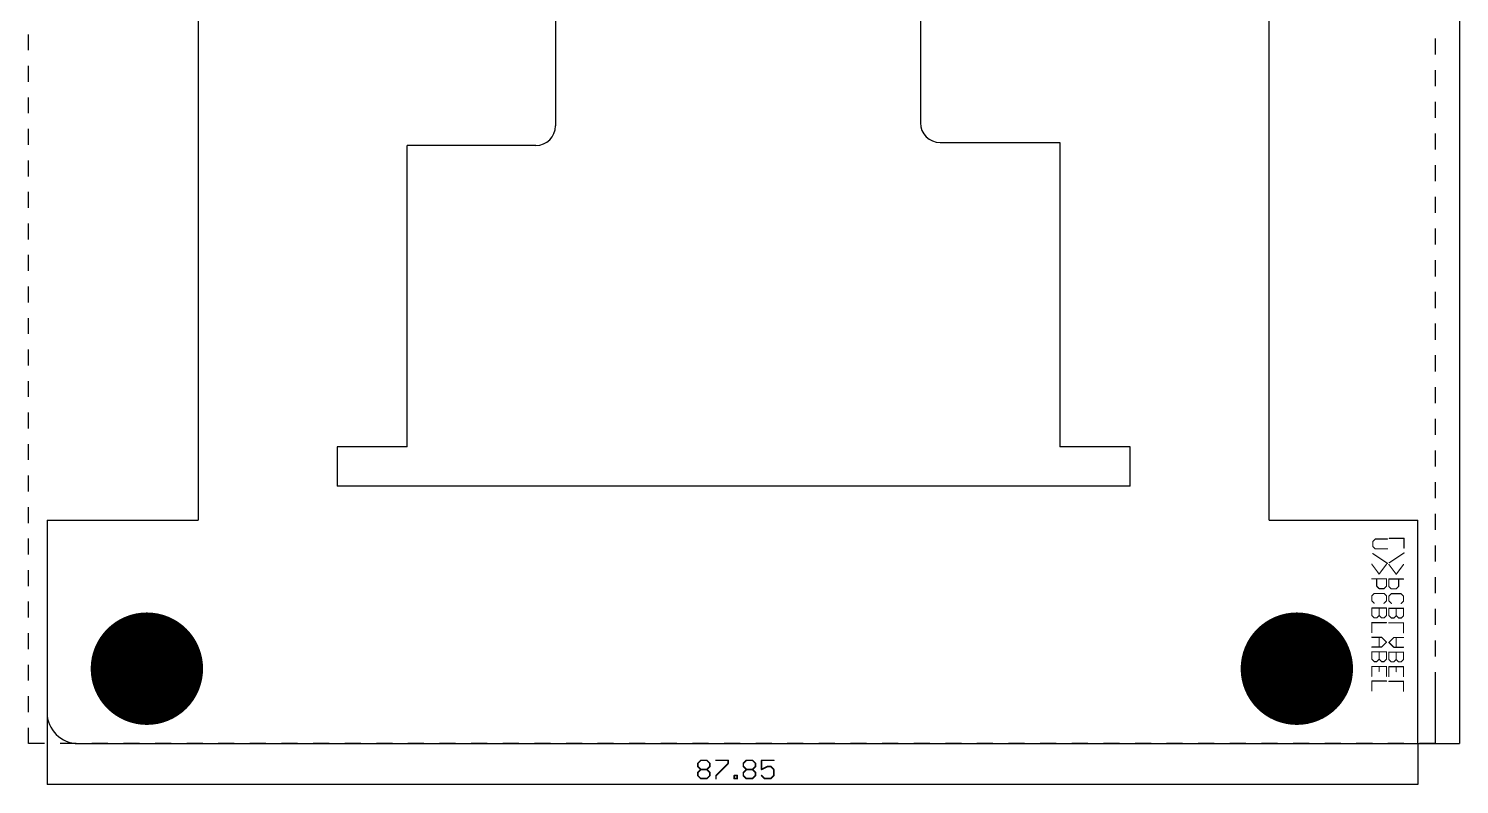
# Model space of a CAD drawing. Extents: x 0 to 91.7, y -2.6 to 95.9.
# Drawn here: x 0 to 91.7, y -2.6 to 45.8 of the extents above; entities that cross this region are included whole.
import ezdxf

# ---------------------------------------------------------------- set-up
doc = ezdxf.new("R2010")
doc.units = 0
for name, color, linetype in [('17', 82, 'CONTINUOUS'), ('20', 7, 'CONTINUOUS'), ('21', 253, 'CONTINUOUS'), ('22', 253, 'CONTINUOUS'), ('23', 7, 'CONTINUOUS'), ('29', 253, 'CONTINUOUS'), ('30', 253, 'CONTINUOUS'), ('44', 253, 'CONTINUOUS'), ('48', 253, 'CONTINUOUS')]:
    doc.layers.add(name, color=color, linetype=linetype)

# ---------------------------------------------------------------- blocks, each defined once
blk = doc.blocks.new('ROUNDP')
at = {"const_width": 0.5}
blk.add_lwpolyline([(0, -0.25, 1), (0, 0.25, 1), (0, -0.25)], format="xyb", dxfattribs=at)

msp = doc.modelspace()

# ---------------------------------------------------------------- linework, layer by layer
at = {"layer": '20'}
for p, q in [((10.856, 82.0102), (10.856, 14.306)), ((79.504, 14.306), (79.504, 77.0296)), ((33.771, 67.9854), (33.771, 39.576)), ((57.1509, 67.9854), (57.1509, 39.77)), ((32.501, 38.306), (24.271, 38.306)), ((24.271, 19), (24.271, 38.306)), ((58.4209, 38.5), (66.089, 38.5)), ((66.089, 38.5), (66.089, 19)), ((24.271, 19), (19.771, 19)), ((19.771, 19), (19.771, 16.5)), ((70.589, 19), (66.089, 19)), ((70.589, 16.5), (70.589, 19)), ((70.589, 16.5), (19.771, 16.5)), ((1.18, 14.306), (1.18, 2)), ((1.18, 14.306), (10.856, 14.306)), ((79.504, 14.306), (89.0297, 14.306)), ((89.0297, 0), (89.0297, 14.306)), ((3.18, 0), (89.0297, 0)), ((3.18, 0), (89.0297, 0))]:
    msp.add_line(p, q, dxfattribs=at)
for centre, radius, start, end in [((32.501, 39.576), 1.27, 270, 0), ((58.4209, 39.77), 1.27, 180, 270), ((3.18, 2), 2, 180.0001, 270)]:
    msp.add_arc(centre, radius, start, end, dxfattribs=at)
at = {"layer": '21'}
for p, q in [((91.697, 95), (91.697, 0)), ((1.18, 2), (1.18, -2.609)), ((88.168, 0), (91.697, 0)), ((89.0297, 0), (89.0297, -2.609)), ((91.697, 0), (91.697, 0)), ((91.697, 0), (91.697, 0)), ((91.697, 0), (91.697, 0)), ((89.0297, -2.609), (1.18, -2.609)), ((1.18, -2.609), (1.18, -2.609)), ((1.18, -2.609), (1.18, -2.609)), ((1.18, -2.609), (1.18, -2.609)), ((89.0297, -2.609), (89.0297, -2.609)), ((89.0297, -2.609), (89.0297, -2.609)), ((89.0297, -2.609), (89.0297, -2.609))]:
    msp.add_line(p, q, dxfattribs=at)
for points, const_width in [([(86.3024, 13.1069), (86.1456, 12.9501)], 0.0762), ([(86.1456, 12.9501), (86.1456, 12.6366)], 0.0762), ([(87.0862, 13.1069), (86.3024, 13.1069)], 0.0762), ([(86.1456, 12.6366), (86.3024, 12.4798)], 0.0762), ([(86.1456, 12.1714), (87.0862, 11.5443)], 0.0762), ([(86.3024, 12.4798), (87.0862, 12.4798)], 0.0762), ([(86.5534, 10.8636), (86.0831, 11.4907)], 0.0762), ([(87.0237, 11.4907), (86.5534, 10.8636)], 0.0762), ([(86.0831, 10.5551), (87.0237, 10.5551)], 0.0762), ([(86.3966, 10.0848), (86.3966, 10.5551)], 0.0762), ([(86.5534, 9.9281), (86.3966, 10.0848)], 0.0762), ([(87.0237, 10.0848), (86.8669, 9.9281)], 0.0762), ([(87.0237, 10.5551), (87.0237, 10.0848)], 0.0762), ([(86.2399, 9.6196), (86.0831, 9.4628)], 0.0762), ([(86.0831, 9.4628), (86.0831, 9.1493)], 0.0762), ([(86.0831, 9.1493), (86.2399, 8.9925)], 0.0762), ([(86.8669, 9.6196), (86.2399, 9.6196)], 0.0762), ([(86.8669, 9.9281), (86.5534, 9.9281)], 0.0762), ([(87.0237, 9.4628), (86.8669, 9.6196)], 0.0762), ([(86.8669, 8.9925), (87.0237, 9.1493)], 0.0762), ([(87.0237, 9.1493), (87.0237, 9.4628)], 0.0762), ([(86.0831, 8.6841), (87.0237, 8.6841)], 0.0762), ([(86.0831, 8.2138), (86.0831, 8.6841)], 0.0762), ([(86.5534, 8.6841), (86.5534, 8.2138)], 0.0762), ([(87.0237, 8.6841), (87.0237, 8.2138)], 0.0762), ([(86.2399, 8.057), (86.0831, 8.2138)], 0.0762), ([(87.0237, 7.7486), (86.0831, 7.7486)], 0.0762), ([(86.0831, 7.7486), (86.0831, 7.1215)], 0.0762), ([(86.3966, 8.057), (86.2399, 8.057)], 0.0762), ([(86.5534, 8.2138), (86.3966, 8.057)], 0.0762), ([(86.7102, 8.057), (86.5534, 8.2138)], 0.0762), ([(86.8669, 8.057), (86.7102, 8.057)], 0.0762), ([(87.0237, 8.2138), (86.8669, 8.057)], 0.0762), ([(86.0831, 6.8131), (86.7102, 6.8131)], 0.0762), ([(86.5534, 6.8131), (86.5534, 6.186)], 0.0762), ([(86.7102, 6.8131), (87.0237, 6.4995)], 0.0762), ([(87.0237, 6.4995), (86.7102, 6.186)], 0.0762), ([(86.7102, 6.186), (86.0831, 6.186)], 0.0762), ([(86.0831, 5.8775), (87.0237, 5.8775)], 0.0762), ([(86.0831, 5.4072), (86.0831, 5.8775)], 0.0762), ([(86.5534, 5.8775), (86.5534, 5.4072)], 0.0762), ([(87.0237, 5.8775), (87.0237, 5.4072)], 0.0762), ([(86.2399, 5.2505), (86.0831, 5.4072)], 0.0762), ([(87.0237, 4.942), (86.0831, 4.942)], 0.0762), ([(86.0831, 4.942), (86.0831, 4.315)], 0.0762), ([(86.3966, 5.2505), (86.2399, 5.2505)], 0.0762), ([(86.5534, 5.4072), (86.3966, 5.2505)], 0.0762), ([(86.7102, 5.2505), (86.5534, 5.4072)], 0.0762), ([(86.5534, 4.942), (86.5534, 4.6285)], 0.0762), ([(86.8669, 5.2505), (86.7102, 5.2505)], 0.0762), ([(87.0237, 5.4072), (86.8669, 5.2505)], 0.0762), ([(87.0237, 4.315), (87.0237, 4.942)], 0.0762), ([(87.0237, 4.0065), (86.0831, 4.0065)], 0.0762), ([(86.0831, 4.0065), (86.0831, 3.3794)], 0.0762), ([(42.884, -1.2662), (43.0789, -1.0713)], 0.1016), ([(42.884, -1.4611), (42.884, -1.2662)], 0.1016), ([(43.0789, -1.656), (42.884, -1.4611)], 0.1016), ([(42.884, -1.8509), (43.0789, -1.656)], 0.1016), ([(42.884, -2.0458), (42.884, -1.8509)], 0.1016), ([(43.0789, -1.0713), (43.4687, -1.0713)], 0.1016), ([(43.0789, -1.656), (43.4687, -1.656)], 0.1016), ([(43.4687, -1.0713), (43.6636, -1.2662)], 0.1016), ([(43.6636, -1.4611), (43.4687, -1.656)], 0.1016), ([(43.4687, -1.656), (43.6636, -1.8509)], 0.1016), ([(43.6636, -1.2662), (43.6636, -1.4611)], 0.1016), ([(43.6636, -1.8509), (43.6636, -2.0458)], 0.1016), ([(44.0534, -1.0713), (44.833, -1.0713)], 0.1016), ([(44.833, -1.2662), (44.0534, -2.0458)], 0.1016), ([(44.833, -1.0713), (44.833, -1.2662)], 0.1016), ([(45.8075, -1.2662), (46.0024, -1.0713)], 0.1016), ([(45.8075, -1.4611), (45.8075, -1.2662)], 0.1016), ([(46.0024, -1.656), (45.8075, -1.4611)], 0.1016), ([(45.8075, -1.8509), (46.0024, -1.656)], 0.1016), ([(45.8075, -2.0458), (45.8075, -1.8509)], 0.1016), ([(46.0024, -1.0713), (46.3922, -1.0713)], 0.1016), ([(46.0024, -1.656), (46.3922, -1.656)], 0.1016), ([(46.3922, -1.0713), (46.5871, -1.2662)], 0.1016), ([(46.5871, -1.4611), (46.3922, -1.656)], 0.1016), ([(46.3922, -1.656), (46.5871, -1.8509)], 0.1016), ([(46.5871, -1.2662), (46.5871, -1.4611)], 0.1016), ([(46.5871, -1.8509), (46.5871, -2.0458)], 0.1016), ([(47.7565, -1.0713), (46.9769, -1.0713)], 0.1016), ([(46.9769, -1.0713), (46.9769, -1.656)], 0.1016), ([(46.9769, -1.656), (47.3667, -1.4611)], 0.1016), ([(47.3667, -1.4611), (47.5616, -1.4611)], 0.1016), ([(47.5616, -1.4611), (47.7565, -1.656)], 0.1016), ([(47.7565, -1.656), (47.7565, -2.0458)], 0.1016), ([(43.0789, -2.2407), (42.884, -2.0458)], 0.1016), ([(43.4687, -2.2407), (43.0789, -2.2407)], 0.1016), ([(43.6636, -2.0458), (43.4687, -2.2407)], 0.1016), ([(44.0534, -2.0458), (44.0534, -2.2407)], 0.1016), ([(45.2228, -2.2407), (45.2228, -2.0458)], 0.1016), ([(45.2228, -2.0458), (45.4177, -2.0458)], 0.1016), ([(45.4177, -2.2407), (45.2228, -2.2407)], 0.1016), ([(45.4177, -2.0458), (45.4177, -2.2407)], 0.1016), ([(46.0024, -2.2407), (45.8075, -2.0458)], 0.1016), ([(46.3922, -2.2407), (46.0024, -2.2407)], 0.1016), ([(46.5871, -2.0458), (46.3922, -2.2407)], 0.1016), ([(47.1718, -2.2407), (46.9769, -2.0458)], 0.1016), ([(47.5616, -2.2407), (47.1718, -2.2407)], 0.1016), ([(47.7565, -2.0458), (47.5616, -2.2407)], 0.1016)]:
    msp.add_lwpolyline(points, dxfattribs=dict(at, const_width=const_width))
for points, const_width in [([(86.1321, 12.9636, 1), (86.1591, 12.9367)], 0.0381), ([(86.1646, 12.9501, 1), (86.1266, 12.9501)], 0.0381), ([(86.3024, 13.126, 1), (86.3024, 13.0879)], 0.0381), ([(86.3158, 13.0934, 1), (86.2889, 13.1204)], 0.0381), ([(87.0862, 13.0879, 1), (87.0862, 13.126)], 0.0381), ([(86.1591, 12.6501, 1), (86.1321, 12.6231)], 0.0381), ([(86.1562, 12.1872, 1), (86.135, 12.1555)], 0.0381), ([(86.1266, 12.6366, 1), (86.1646, 12.6366)], 0.0381), ([(86.3024, 12.4989, 1), (86.3024, 12.4608)], 0.0381), ([(86.2889, 12.4664, 1), (86.3158, 12.4933)], 0.0381), ([(87.0862, 12.4608, 1), (87.0862, 12.4989)], 0.0381), ([(86.0983, 11.5021, 1), (86.0679, 11.4792)], 0.0381), ([(87.0389, 11.4792, 1), (87.0085, 11.5021)], 0.0381), ([(87.0756, 11.5285, 1), (87.0968, 11.5602)], 0.0381), ([(86.0831, 10.5742, 1), (86.0831, 10.5361)], 0.0381), ([(86.4157, 10.5551, 1), (86.3776, 10.5551)], 0.0381), ([(86.4101, 10.0983, 1), (86.3832, 10.0714)], 0.0381), ([(86.3776, 10.0848, 1), (86.4157, 10.0848)], 0.0381), ([(86.5382, 10.875, 1), (86.5686, 10.8522)], 0.0381), ([(86.5382, 10.8522, 1), (86.5686, 10.875)], 0.0381), ([(87.0428, 10.5551, 1), (87.0047, 10.5551)], 0.0381), ([(87.0047, 10.0848, 1), (87.0428, 10.0848)], 0.0381), ([(87.0372, 10.0714, 1), (87.0102, 10.0983)], 0.0381), ([(87.0237, 10.5361, 1), (87.0237, 10.5742)], 0.0381), ([(86.0696, 9.4763, 1), (86.0966, 9.4494)], 0.0381), ([(86.0966, 9.1628, 1), (86.0696, 9.1358)], 0.0381), ([(86.1021, 9.4628, 1), (86.0641, 9.4628)], 0.0381), ([(86.2399, 9.6387, 1), (86.2399, 9.6006)], 0.0381), ([(86.2533, 9.6061, 1), (86.2264, 9.6331)], 0.0381), ([(86.5534, 9.9471, 1), (86.5534, 9.909)], 0.0381), ([(86.5399, 9.9146, 1), (86.5669, 9.9415)], 0.0381), ([(86.8804, 9.6331, 1), (86.8535, 9.6061)], 0.0381), ([(86.8535, 9.9415, 1), (86.8804, 9.9146)], 0.0381), ([(86.8669, 9.909, 1), (86.8669, 9.9471)], 0.0381), ([(86.8669, 9.6006, 1), (86.8669, 9.6387)], 0.0381), ([(87.0428, 9.4628, 1), (87.0047, 9.4628)], 0.0381), ([(87.0102, 9.4494, 1), (87.0372, 9.4763)], 0.0381), ([(87.0372, 9.1358, 1), (87.0102, 9.1628)], 0.0381), ([(86.0831, 8.7031, 1), (86.0831, 8.665)], 0.0381), ([(86.0641, 9.1493, 1), (86.1021, 9.1493)], 0.0381), ([(86.1021, 8.6841, 1), (86.0641, 8.6841)], 0.0381), ([(86.2264, 8.9791, 1), (86.2533, 9.006)], 0.0381), ([(86.5725, 8.6841, 1), (86.5344, 8.6841)], 0.0381), ([(86.8535, 9.006, 1), (86.8804, 8.9791)], 0.0381), ([(87.0047, 9.1493, 1), (87.0428, 9.1493)], 0.0381), ([(87.0428, 8.6841, 1), (87.0047, 8.6841)], 0.0381), ([(87.0237, 8.665, 1), (87.0237, 8.7031)], 0.0381), ([(86.0966, 8.2273, 1), (86.0696, 8.2003)], 0.0381), ([(86.0831, 7.7676, 1), (86.0831, 7.7295)], 0.0381), ([(86.0641, 8.2138, 1), (86.1021, 8.2138)], 0.0381), ([(86.1021, 7.7486, 1), (86.0641, 7.7486)], 0.0381), ([(86.2399, 8.0761, 1), (86.2399, 8.038)], 0.0381), ([(86.2264, 8.0436, 1), (86.2533, 8.0705)], 0.0381), ([(86.3832, 8.0705, 1), (86.4101, 8.0436)], 0.0381), ([(86.3966, 8.038, 1), (86.3966, 8.0761)], 0.0381), ([(86.5669, 8.2273, 1), (86.5399, 8.2003)], 0.0381), ([(86.5344, 8.2138, 1), (86.5725, 8.2138)], 0.0381), ([(86.5669, 8.2003, 1), (86.5399, 8.2273)], 0.0381), ([(86.7102, 8.0761, 1), (86.7102, 8.038)], 0.0381), ([(86.6967, 8.0436, 1), (86.7236, 8.0705)], 0.0381), ([(86.8535, 8.0705, 1), (86.8804, 8.0436)], 0.0381), ([(86.8669, 8.038, 1), (86.8669, 8.0761)], 0.0381), ([(87.0047, 8.2138, 1), (87.0428, 8.2138)], 0.0381), ([(87.0372, 8.2003, 1), (87.0102, 8.2273)], 0.0381), ([(87.0237, 7.7295, 1), (87.0237, 7.7676)], 0.0381), ([(86.0831, 6.8321, 1), (86.0831, 6.794)], 0.0381), ([(86.0641, 7.1215, 1), (86.1021, 7.1215)], 0.0381), ([(86.5725, 6.8131, 1), (86.5344, 6.8131)], 0.0381), ([(86.7236, 6.8265, 1), (86.6967, 6.7996)], 0.0381), ([(86.7102, 6.794, 1), (86.7102, 6.8321)], 0.0381), ([(87.0372, 6.4861, 1), (87.0102, 6.513)], 0.0381), ([(87.0102, 6.4861, 1), (87.0372, 6.513)], 0.0381), ([(86.0831, 6.205, 1), (86.0831, 6.1669)], 0.0381), ([(86.0831, 5.8966, 1), (86.0831, 5.8585)], 0.0381), ([(86.1021, 5.8775, 1), (86.0641, 5.8775)], 0.0381), ([(86.5344, 6.186, 1), (86.5725, 6.186)], 0.0381), ([(86.5725, 5.8775, 1), (86.5344, 5.8775)], 0.0381), ([(86.6967, 6.1995, 1), (86.7236, 6.1725)], 0.0381), ([(86.7102, 6.1669, 1), (86.7102, 6.205)], 0.0381), ([(87.0428, 5.8775, 1), (87.0047, 5.8775)], 0.0381), ([(87.0237, 5.8585, 1), (87.0237, 5.8966)], 0.0381), ([(86.0966, 5.4207, 1), (86.0696, 5.3938)], 0.0381), ([(86.0831, 4.9611, 1), (86.0831, 4.923)], 0.0381), ([(86.0641, 5.4072, 1), (86.1021, 5.4072)], 0.0381), ([(86.1021, 4.942, 1), (86.0641, 4.942)], 0.0381), ([(86.2399, 5.2695, 1), (86.2399, 5.2314)], 0.0381), ([(86.2264, 5.237, 1), (86.2533, 5.2639)], 0.0381), ([(86.3832, 5.2639, 1), (86.4101, 5.237)], 0.0381), ([(86.3966, 5.2314, 1), (86.3966, 5.2695)], 0.0381), ([(86.5669, 5.4207, 1), (86.5399, 5.3938)], 0.0381), ([(86.5344, 5.4072, 1), (86.5725, 5.4072)], 0.0381), ([(86.5725, 4.942, 1), (86.5344, 4.942)], 0.0381), ([(86.5344, 4.6285, 1), (86.5725, 4.6285)], 0.0381), ([(86.5669, 5.3938, 1), (86.5399, 5.4207)], 0.0381), ([(86.7102, 5.2695, 1), (86.7102, 5.2314)], 0.0381), ([(86.6967, 5.237, 1), (86.7236, 5.2639)], 0.0381), ([(86.8535, 5.2639, 1), (86.8804, 5.237)], 0.0381), ([(86.8669, 5.2314, 1), (86.8669, 5.2695)], 0.0381), ([(87.0047, 5.4072, 1), (87.0428, 5.4072)], 0.0381), ([(87.0428, 4.942, 1), (87.0047, 4.942)], 0.0381), ([(87.0372, 5.3938, 1), (87.0102, 5.4207)], 0.0381), ([(87.0237, 4.923, 1), (87.0237, 4.9611)], 0.0381), ([(86.0831, 4.0255, 1), (86.0831, 3.9874)], 0.0381), ([(86.0641, 4.315, 1), (86.1021, 4.315)], 0.0381), ([(86.1021, 4.0065, 1), (86.0641, 4.0065)], 0.0381), ([(87.0047, 4.315, 1), (87.0428, 4.315)], 0.0381), ([(87.0237, 3.9874, 1), (87.0237, 4.0255)], 0.0381), ([(86.0641, 3.3794, 1), (86.1021, 3.3794)], 0.0381), ([(42.9094, -1.2662, 1), (42.8586, -1.2662)], 0.0508), ([(42.8661, -1.2482, 1), (42.902, -1.2842)], 0.0508), ([(42.902, -1.4431, 1), (42.8661, -1.4791)], 0.0508), ([(42.8586, -1.4611, 1), (42.9094, -1.4611)], 0.0508), ([(42.9094, -1.8509, 1), (42.8586, -1.8509)], 0.0508), ([(42.8661, -1.8329, 1), (42.902, -1.8689)], 0.0508), ([(43.0789, -1.0459, 1), (43.0789, -1.0967)], 0.0508), ([(43.0789, -1.6306, 1), (43.0789, -1.6814)], 0.0508), ([(43.0969, -1.0893, 1), (43.061, -1.0533)], 0.0508), ([(43.0969, -1.674, 1), (43.061, -1.638)], 0.0508), ([(43.061, -1.674, 1), (43.0969, -1.638)], 0.0508), ([(43.4867, -1.0533, 1), (43.4508, -1.0893)], 0.0508), ([(43.4867, -1.638, 1), (43.4508, -1.674)], 0.0508), ([(43.4508, -1.638, 1), (43.4867, -1.674)], 0.0508), ([(43.4687, -1.0967, 1), (43.4687, -1.0459)], 0.0508), ([(43.4687, -1.6814, 1), (43.4687, -1.6306)], 0.0508), ([(43.689, -1.2662, 1), (43.6382, -1.2662)], 0.0508), ([(43.6382, -1.4611, 1), (43.689, -1.4611)], 0.0508), ([(43.689, -1.8509, 1), (43.6382, -1.8509)], 0.0508), ([(43.6457, -1.2842, 1), (43.6816, -1.2482)], 0.0508), ([(43.6816, -1.4791, 1), (43.6457, -1.4431)], 0.0508), ([(43.6457, -1.8689, 1), (43.6816, -1.8329)], 0.0508), ([(44.0534, -1.0459, 1), (44.0534, -1.0967)], 0.0508), ([(44.8584, -1.0713, 1), (44.8076, -1.0713)], 0.0508), ([(44.8076, -1.2662, 1), (44.8584, -1.2662)], 0.0508), ([(44.851, -1.2842, 1), (44.8151, -1.2482)], 0.0508), ([(44.833, -1.0967, 1), (44.833, -1.0459)], 0.0508), ([(45.8329, -1.2662, 1), (45.7821, -1.2662)], 0.0508), ([(45.7896, -1.2482, 1), (45.8255, -1.2842)], 0.0508), ([(45.8255, -1.4431, 1), (45.7896, -1.4791)], 0.0508), ([(45.7821, -1.4611, 1), (45.8329, -1.4611)], 0.0508), ([(45.8329, -1.8509, 1), (45.7821, -1.8509)], 0.0508), ([(45.7896, -1.8329, 1), (45.8255, -1.8689)], 0.0508), ([(46.0024, -1.0459, 1), (46.0024, -1.0967)], 0.0508), ([(46.0024, -1.6306, 1), (46.0024, -1.6814)], 0.0508), ([(46.0204, -1.0893, 1), (45.9845, -1.0533)], 0.0508), ([(46.0204, -1.674, 1), (45.9845, -1.638)], 0.0508), ([(45.9845, -1.674, 1), (46.0204, -1.638)], 0.0508), ([(46.4102, -1.0533, 1), (46.3743, -1.0893)], 0.0508), ([(46.4102, -1.638, 1), (46.3743, -1.674)], 0.0508), ([(46.3743, -1.638, 1), (46.4102, -1.674)], 0.0508), ([(46.3922, -1.0967, 1), (46.3922, -1.0459)], 0.0508), ([(46.3922, -1.6814, 1), (46.3922, -1.6306)], 0.0508), ([(46.6125, -1.2662, 1), (46.5617, -1.2662)], 0.0508), ([(46.5617, -1.4611, 1), (46.6125, -1.4611)], 0.0508), ([(46.6125, -1.8509, 1), (46.5617, -1.8509)], 0.0508), ([(46.5692, -1.2842, 1), (46.6051, -1.2482)], 0.0508), ([(46.6051, -1.4791, 1), (46.5692, -1.4431)], 0.0508), ([(46.5692, -1.8689, 1), (46.6051, -1.8329)], 0.0508), ([(46.9769, -1.0459, 1), (46.9769, -1.0967)], 0.0508), ([(47.0023, -1.0713, 1), (46.9515, -1.0713)], 0.0508), ([(46.9515, -1.656, 1), (47.0023, -1.656)], 0.0508), ([(46.9656, -1.6333, 1), (46.9883, -1.6787)], 0.0508), ([(47.3667, -1.4357, 1), (47.3667, -1.4865)], 0.0508), ([(47.3781, -1.4838, 1), (47.3554, -1.4384)], 0.0508), ([(47.5796, -1.4431, 1), (47.5437, -1.4791)], 0.0508), ([(47.5616, -1.4865, 1), (47.5616, -1.4357)], 0.0508), ([(47.7819, -1.656, 1), (47.7311, -1.656)], 0.0508), ([(47.7386, -1.674, 1), (47.7745, -1.638)], 0.0508), ([(47.7565, -1.0967, 1), (47.7565, -1.0459)], 0.0508), ([(42.902, -2.0278, 1), (42.8661, -2.0638)], 0.0508), ([(42.8586, -2.0458, 1), (42.9094, -2.0458)], 0.0508), ([(43.0789, -2.2153, 1), (43.0789, -2.2661)], 0.0508), ([(43.061, -2.2587, 1), (43.0969, -2.2227)], 0.0508), ([(43.4508, -2.2227, 1), (43.4867, -2.2587)], 0.0508), ([(43.4687, -2.2661, 1), (43.4687, -2.2153)], 0.0508), ([(43.6382, -2.0458, 1), (43.689, -2.0458)], 0.0508), ([(43.6816, -2.0638, 1), (43.6457, -2.0278)], 0.0508), ([(44.0788, -2.0458, 1), (44.028, -2.0458)], 0.0508), ([(44.0355, -2.0278, 1), (44.0714, -2.0638)], 0.0508), ([(44.028, -2.2407, 1), (44.0788, -2.2407)], 0.0508), ([(45.2482, -2.0458, 1), (45.1974, -2.0458)], 0.0508), ([(45.2228, -2.0204, 1), (45.2228, -2.0712)], 0.0508), ([(45.2228, -2.2153, 1), (45.2228, -2.2661)], 0.0508), ([(45.1974, -2.2407, 1), (45.2482, -2.2407)], 0.0508), ([(45.4431, -2.0458, 1), (45.3923, -2.0458)], 0.0508), ([(45.3923, -2.2407, 1), (45.4431, -2.2407)], 0.0508), ([(45.4177, -2.0712, 1), (45.4177, -2.0204)], 0.0508), ([(45.4177, -2.2661, 1), (45.4177, -2.2153)], 0.0508), ([(45.8255, -2.0278, 1), (45.7896, -2.0638)], 0.0508), ([(45.7821, -2.0458, 1), (45.8329, -2.0458)], 0.0508), ([(46.0024, -2.2153, 1), (46.0024, -2.2661)], 0.0508), ([(45.9845, -2.2587, 1), (46.0204, -2.2227)], 0.0508), ([(46.3743, -2.2227, 1), (46.4102, -2.2587)], 0.0508), ([(46.3922, -2.2661, 1), (46.3922, -2.2153)], 0.0508), ([(46.5617, -2.0458, 1), (46.6125, -2.0458)], 0.0508), ([(46.6051, -2.0638, 1), (46.5692, -2.0278)], 0.0508), ([(46.9949, -2.0278, 1), (46.959, -2.0638)], 0.0508), ([(47.1718, -2.2153, 1), (47.1718, -2.2661)], 0.0508), ([(47.1539, -2.2587, 1), (47.1898, -2.2227)], 0.0508), ([(47.5437, -2.2227, 1), (47.5796, -2.2587)], 0.0508), ([(47.5616, -2.2661, 1), (47.5616, -2.2153)], 0.0508), ([(47.7311, -2.0458, 1), (47.7819, -2.0458)], 0.0508), ([(47.7745, -2.0638, 1), (47.7386, -2.0278)], 0.0508)]:
    msp.add_lwpolyline(points, format="xyb", dxfattribs=dict(at, const_width=const_width))
at = {"layer": '22', "const_width": 0.0762}
for points in [[(87.21, 13.1507), (88.1506, 13.1507)], [(88.1506, 13.1507), (88.1506, 12.5236)], [(88.1506, 12.2151), (87.21, 11.5881)], [(87.1788, 11.4756), (87.6491, 10.8486)], [(87.6491, 10.8486), (88.1194, 11.4756)], [(88.1194, 10.5401), (87.1788, 10.5401)], [(87.1788, 10.5401), (87.1788, 10.0698)], [(87.1788, 10.0698), (87.3356, 9.9131)], [(87.6491, 9.9131), (87.8059, 10.0698)], [(87.8059, 10.0698), (87.8059, 10.5401)], [(87.1788, 9.4478), (87.3356, 9.6046)], [(87.1788, 9.1343), (87.1788, 9.4478)], [(87.3356, 8.9775), (87.1788, 9.1343)], [(87.3356, 9.9131), (87.6491, 9.9131)], [(87.3356, 9.6046), (87.9626, 9.6046)], [(87.9626, 9.6046), (88.1194, 9.4478)], [(88.1194, 9.1343), (87.9626, 8.9775)], [(88.1194, 9.4478), (88.1194, 9.1343)], [(88.1194, 8.6691), (87.1788, 8.6691)], [(87.1788, 8.6691), (87.1788, 8.1988)], [(87.6491, 8.6691), (87.6491, 8.1988)], [(88.1194, 8.1988), (88.1194, 8.6691)], [(87.1788, 8.1988), (87.3356, 8.042)], [(87.1788, 7.7336), (88.1194, 7.7336)], [(87.3356, 8.042), (87.4923, 8.042)], [(87.4923, 8.042), (87.6491, 8.1988)], [(87.6491, 8.1988), (87.8059, 8.042)], [(87.8059, 8.042), (87.9626, 8.042)], [(87.9626, 8.042), (88.1194, 8.1988)], [(88.1194, 7.7336), (88.1194, 7.1065)], [(87.4923, 6.7981), (87.1788, 6.4845)], [(87.1788, 6.4845), (87.4923, 6.171)], [(88.1194, 6.7981), (87.4923, 6.7981)], [(87.6491, 6.7981), (87.6491, 6.171)], [(88.1194, 5.8625), (87.1788, 5.8625)], [(87.1788, 5.8625), (87.1788, 5.3922)], [(87.4923, 6.171), (88.1194, 6.171)], [(87.6491, 5.8625), (87.6491, 5.3922)], [(88.1194, 5.3922), (88.1194, 5.8625)], [(87.1788, 5.3922), (87.3356, 5.2355)], [(87.1788, 4.2999), (87.1788, 4.927)], [(87.1788, 4.927), (88.1194, 4.927)], [(87.3356, 5.2355), (87.4923, 5.2355)], [(87.4923, 5.2355), (87.6491, 5.3922)], [(87.6491, 5.3922), (87.8059, 5.2355)], [(87.6491, 4.927), (87.6491, 4.6135)], [(87.8059, 5.2355), (87.9626, 5.2355)], [(87.9626, 5.2355), (88.1194, 5.3922)], [(88.1194, 4.927), (88.1194, 4.2999)], [(87.1788, 3.9915), (88.1194, 3.9915)], [(88.1194, 3.9915), (88.1194, 3.3644)]]:
    msp.add_lwpolyline(points, dxfattribs=at)
at = {"layer": '22', "const_width": 0.0381}
for points in [[(87.21, 13.1697, 1), (87.21, 13.1316)], [(88.1697, 13.1507, 1), (88.1316, 13.1507)], [(88.1506, 13.1316, 1), (88.1506, 13.1697)], [(88.1316, 12.5236, 1), (88.1697, 12.5236)], [(88.1612, 12.1993, 1), (88.1401, 12.231)], [(87.194, 11.4871, 1), (87.1636, 11.4642)], [(87.1995, 11.6039, 1), (87.2206, 11.5722)], [(88.1346, 11.4642, 1), (88.1042, 11.4871)], [(87.1788, 10.5592, 1), (87.1788, 10.5211)], [(87.1978, 10.5401, 1), (87.1597, 10.5401)], [(87.1923, 10.0833, 1), (87.1653, 10.0564)], [(87.1597, 10.0698, 1), (87.1978, 10.0698)], [(87.6339, 10.86, 1), (87.6643, 10.8372)], [(87.6339, 10.8372, 1), (87.6643, 10.86)], [(87.8249, 10.5401, 1), (87.7868, 10.5401)], [(87.7868, 10.0698, 1), (87.8249, 10.0698)], [(87.8193, 10.0564, 1), (87.7924, 10.0833)], [(88.1194, 10.5211, 1), (88.1194, 10.5592)], [(87.1978, 9.4478, 1), (87.1597, 9.4478)], [(87.1653, 9.4613, 1), (87.1923, 9.4344)], [(87.1923, 9.1478, 1), (87.1653, 9.1208)], [(87.3356, 9.9321, 1), (87.3356, 9.894)], [(87.3356, 9.6237, 1), (87.3356, 9.5856)], [(87.3221, 9.8996, 1), (87.349, 9.9265)], [(87.349, 9.5911, 1), (87.3221, 9.6181)], [(87.6356, 9.9265, 1), (87.6626, 9.8996)], [(87.6491, 9.894, 1), (87.6491, 9.9321)], [(87.9761, 9.6181, 1), (87.9492, 9.5911)], [(87.9626, 9.5856, 1), (87.9626, 9.6237)], [(88.1384, 9.4478, 1), (88.1004, 9.4478)], [(88.1059, 9.4344, 1), (88.1329, 9.4613)], [(88.1329, 9.1208, 1), (88.1059, 9.1478)], [(87.1597, 9.1343, 1), (87.1978, 9.1343)], [(87.1788, 8.6881, 1), (87.1788, 8.65)], [(87.1978, 8.6691, 1), (87.1597, 8.6691)], [(87.3221, 8.9641, 1), (87.349, 8.991)], [(87.6681, 8.6691, 1), (87.6301, 8.6691)], [(87.9492, 8.991, 1), (87.9761, 8.9641)], [(88.1004, 9.1343, 1), (88.1384, 9.1343)], [(88.1384, 8.6691, 1), (88.1004, 8.6691)], [(88.1194, 8.65, 1), (88.1194, 8.6881)], [(87.1923, 8.2123, 1), (87.1653, 8.1853)], [(87.1597, 8.1988, 1), (87.1978, 8.1988)], [(87.1788, 7.7526, 1), (87.1788, 7.7145)], [(87.3356, 8.0611, 1), (87.3356, 8.023)], [(87.3221, 8.0286, 1), (87.349, 8.0555)], [(87.4789, 8.0555, 1), (87.5058, 8.0286)], [(87.4923, 8.023, 1), (87.4923, 8.0611)], [(87.6626, 8.2123, 1), (87.6356, 8.1853)], [(87.6301, 8.1988, 1), (87.6681, 8.1988)], [(87.6626, 8.1853, 1), (87.6356, 8.2123)], [(87.8059, 8.0611, 1), (87.8059, 8.023)], [(87.7924, 8.0286, 1), (87.8193, 8.0555)], [(87.9492, 8.0555, 1), (87.9761, 8.0286)], [(87.9626, 8.023, 1), (87.9626, 8.0611)], [(88.1004, 8.1988, 1), (88.1384, 8.1988)], [(88.1384, 7.7336, 1), (88.1004, 7.7336)], [(88.1329, 8.1853, 1), (88.1059, 8.2123)], [(88.1194, 7.7145, 1), (88.1194, 7.7526)], [(87.1923, 6.498, 1), (87.1653, 6.4711)], [(87.1653, 6.498, 1), (87.1923, 6.4711)], [(87.4923, 6.8171, 1), (87.4923, 6.779)], [(87.5058, 6.7846, 1), (87.4789, 6.8115)], [(87.6681, 6.7981, 1), (87.6301, 6.7981)], [(88.1004, 7.1065, 1), (88.1384, 7.1065)], [(88.1194, 6.779, 1), (88.1194, 6.8171)], [(87.1788, 5.8816, 1), (87.1788, 5.8435)], [(87.1978, 5.8625, 1), (87.1597, 5.8625)], [(87.4923, 6.19, 1), (87.4923, 6.1519)], [(87.4789, 6.1575, 1), (87.5058, 6.1845)], [(87.6301, 6.171, 1), (87.6681, 6.171)], [(87.6681, 5.8625, 1), (87.6301, 5.8625)], [(88.1384, 5.8625, 1), (88.1004, 5.8625)], [(88.1194, 6.1519, 1), (88.1194, 6.19)], [(88.1194, 5.8435, 1), (88.1194, 5.8816)], [(87.1923, 5.4057, 1), (87.1653, 5.3788)], [(87.1597, 5.3922, 1), (87.1978, 5.3922)], [(87.1788, 4.9461, 1), (87.1788, 4.908)], [(87.1978, 4.927, 1), (87.1597, 4.927)], [(87.3356, 5.2545, 1), (87.3356, 5.2164)], [(87.3221, 5.222, 1), (87.349, 5.2489)], [(87.4789, 5.2489, 1), (87.5058, 5.222)], [(87.4923, 5.2164, 1), (87.4923, 5.2545)], [(87.6626, 5.4057, 1), (87.6356, 5.3788)], [(87.6301, 5.3922, 1), (87.6681, 5.3922)], [(87.6681, 4.927, 1), (87.6301, 4.927)], [(87.6301, 4.6135, 1), (87.6681, 4.6135)], [(87.6626, 5.3788, 1), (87.6356, 5.4057)], [(87.8059, 5.2545, 1), (87.8059, 5.2164)], [(87.7924, 5.222, 1), (87.8193, 5.2489)], [(87.9492, 5.2489, 1), (87.9761, 5.222)], [(87.9626, 5.2164, 1), (87.9626, 5.2545)], [(88.1004, 5.3922, 1), (88.1384, 5.3922)], [(88.1384, 4.927, 1), (88.1004, 4.927)], [(88.1329, 5.3788, 1), (88.1059, 5.4057)], [(88.1194, 4.908, 1), (88.1194, 4.9461)], [(87.1597, 4.2999, 1), (87.1978, 4.2999)], [(87.1788, 4.0106, 1), (87.1788, 3.9725)], [(88.1004, 4.2999, 1), (88.1384, 4.2999)], [(88.1384, 3.9915, 1), (88.1004, 3.9915)], [(88.1194, 3.9725, 1), (88.1194, 4.0106)], [(88.1004, 3.3644, 1), (88.1384, 3.3644)]]:
    msp.add_lwpolyline(points, format="xyb", dxfattribs=at)
at = {"layer": '23'}
msp.add_point((90.17, 0), dxfattribs=at)
at = {"layer": '44'}
for centre in [(7.58, 4.8), (81.28, 4.8)]:
    msp.add_circle(centre, 1.6, dxfattribs=at)
at = {"layer": '48'}
for p, q in [((0, 44.4079), (0, 45.4265)), ((90.17, 44.1326), (90.17, 45.1617)), ((0, 42.3894), (0, 43.4079)), ((90.17, 42.1035), (90.17, 43.1326)), ((0, 40.3708), (0, 41.3894)), ((90.17, 40.0743), (90.17, 41.1035)), ((0, 38.3523), (0, 39.3708)), ((90.17, 38.0452), (90.17, 39.0743)), ((0, 36.3338), (0, 37.3523)), ((90.17, 36.0161), (90.17, 37.0452)), ((0, 34.3152), (0, 35.3338)), ((90.17, 33.987), (90.17, 35.0161)), ((0, 32.2967), (0, 33.3152)), ((90.17, 31.9578), (90.17, 32.987)), ((0, 30.2781), (0, 31.2967)), ((90.17, 29.9287), (90.17, 30.9578)), ((0, 28.2596), (0, 29.2781)), ((90.17, 27.8996), (90.17, 28.9287)), ((0, 26.241), (0, 27.2596)), ((90.17, 25.8704), (90.17, 26.8996)), ((0, 24.2225), (0, 25.241)), ((90.17, 23.8413), (90.17, 24.8704)), ((0, 22.204), (0, 23.2225)), ((90.17, 21.8122), (90.17, 22.8413)), ((0, 20.1854), (0, 21.204)), ((90.17, 19.783), (90.17, 20.8122)), ((0, 18.1669), (0, 19.1854)), ((90.17, 17.7539), (90.17, 18.783)), ((0, 16.1483), (0, 17.1669)), ((90.17, 15.7248), (90.17, 16.7539)), ((0, 14.1298), (0, 15.1483)), ((90.17, 13.6957), (90.17, 14.7248)), ((0, 12.1113), (0, 13.1298)), ((90.17, 11.6665), (90.17, 12.6957)), ((0, 10.0927), (0, 11.1113)), ((90.17, 9.6374), (90.17, 10.6665)), ((0, 8.0742), (0, 9.0927)), ((90.17, 7.6083), (90.17, 8.6374)), ((0, 6.0556), (0, 7.0742)), ((90.17, 5.5791), (90.17, 6.6083)), ((0, 4.0371), (0, 5.0556)), ((90.17, 3.55), (90.17, 4.5791)), ((0, 2.0185), (0, 3.0371)), ((90.17, 0), (90.17, 3.55)), ((0, 0), (0, 1.0185)), ((1.026, 0), (0, 0)), ((3.052, 0), (2.026, 0)), ((5.078, 0), (4.052, 0)), ((7.104, 0), (6.078, 0)), ((9.13, 0), (8.104, 0)), ((11.156, 0), (10.13, 0)), ((13.182, 0), (12.156, 0)), ((15.208, 0), (14.182, 0)), ((17.234, 0), (16.208, 0)), ((19.26, 0), (18.234, 0)), ((21.286, 0), (20.26, 0)), ((23.312, 0), (22.286, 0)), ((25.338, 0), (24.312, 0)), ((27.364, 0), (26.338, 0)), ((29.39, 0), (28.364, 0)), ((31.416, 0), (30.39, 0)), ((33.442, 0), (32.416, 0)), ((35.468, 0), (34.442, 0)), ((37.494, 0), (36.468, 0)), ((39.52, 0), (38.494, 0)), ((41.546, 0), (40.52, 0)), ((43.572, 0), (42.546, 0)), ((45.598, 0), (44.572, 0)), ((47.624, 0), (46.598, 0)), ((49.65, 0), (48.624, 0)), ((51.676, 0), (50.65, 0)), ((53.702, 0), (52.676, 0)), ((55.728, 0), (54.702, 0)), ((57.754, 0), (56.728, 0)), ((59.78, 0), (58.754, 0)), ((61.806, 0), (60.78, 0)), ((63.832, 0), (62.806, 0)), ((65.858, 0), (64.832, 0)), ((67.884, 0), (66.858, 0)), ((69.91, 0), (68.884, 0)), ((71.936, 0), (70.91, 0)), ((73.962, 0), (72.936, 0)), ((75.988, 0), (74.962, 0)), ((78.014, 0), (76.988, 0)), ((80.04, 0), (79.014, 0)), ((82.066, 0), (81.04, 0)), ((84.092, 0), (83.066, 0)), ((86.118, 0), (85.092, 0)), ((88.144, 0), (87.118, 0)), ((90.17, 0), (89.144, 0))]:
    msp.add_line(p, q, dxfattribs=at)

# ---------------------------------------------------------------- block references
at = {"layer": '17', "xscale": 7, "yscale": 7}
for p in [(7.58, 4.8), (7.58, 4.8), (81.28, 4.8), (81.28, 4.8)]:
    msp.add_blockref('ROUNDP', p, dxfattribs=at)
at = {"layer": '29', "xscale": 7.2032, "yscale": 7.2032}
for p in [(7.58, 4.8), (81.28, 4.8)]:
    msp.add_blockref('ROUNDP', p, dxfattribs=at)
at = {"layer": '30', "xscale": 7.2032, "yscale": 7.2032}
for p in [(7.58, 4.8), (81.28, 4.8)]:
    msp.add_blockref('ROUNDP', p, dxfattribs=at)

doc.saveas('drawing.dxf')
